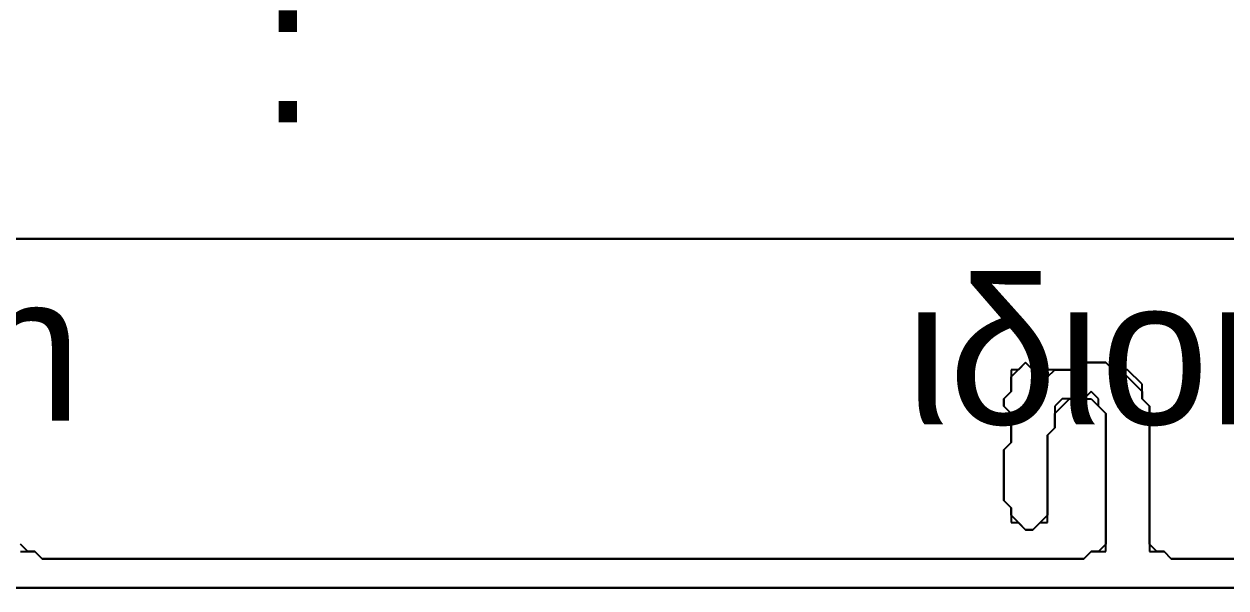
# Model space of a CAD drawing. Header units: metres. Extents: x 7 to 3931, y 6 to 2277.
# Drawn here: x 2781.5 to 2946.5, y 1611 to 1688.5 of the extents above; entities that cross this region are included whole.
import ezdxf

# ---------------------------------------------------------------- set-up
doc = ezdxf.new("R2010")
doc.units = ezdxf.units.M

msp = doc.modelspace()

# ---------------------------------------------------------------- linework, layer by layer
for p, q in [((3032, 1659), (2720, 1659)), ((2720, 1659), (3032, 1659)), ((2917, 1640), (2919, 1642)), ((2919, 1642), (2918, 1641)), ((2920, 1641), (2919, 1642)), ((2919, 1642), (2920, 1641)), ((2927, 1642), (2926, 1641)), ((2926, 1641), (2927, 1642)), ((2930, 1642), (2927, 1642)), ((2927, 1642), (2930, 1642)), ((2931, 1641), (2930, 1642)), ((2930, 1642), (2931, 1641)), ((2918, 1641), (2917, 1641)), ((2917, 1641), (2917, 1638)), ((2926, 1641), (2920, 1641)), ((2920, 1641), (2921, 1641)), ((2921, 1641), (2922, 1640)), ((2922, 1640), (2923, 1641)), ((2923, 1641), (2926, 1641)), ((2933, 1641), (2931, 1641)), ((2931, 1641), (2932, 1641)), ((2932, 1641), (2935, 1638)), ((2935, 1639), (2933, 1641)), ((2917, 1638), (2917, 1640)), ((2935, 1637), (2935, 1639)), ((2917, 1638), (2916, 1637)), ((2916, 1637), (2917, 1638)), ((2916, 1637), (2916, 1636)), ((2916, 1636), (2916, 1637)), ((2923, 1635), (2925, 1637)), ((2924, 1637), (2923, 1636)), ((2927, 1637), (2924, 1637)), ((2925, 1637), (2928, 1637)), ((2928, 1638), (2927, 1637)), ((2929, 1637), (2928, 1638)), ((2928, 1637), (2930, 1635)), ((2929, 1636), (2929, 1637)), ((2935, 1638), (2935, 1637)), ((2936, 1636), (2935, 1637)), ((2935, 1637), (2936, 1636)), ((2916, 1636), (2917, 1635)), ((2917, 1635), (2916, 1636)), ((2923, 1636), (2923, 1633)), ((2930, 1635), (2929, 1636)), ((2936, 1617), (2936, 1636)), ((2936, 1636), (2936, 1616)), ((2917, 1635), (2917, 1631)), ((2917, 1631), (2917, 1635)), ((2923, 1633), (2923, 1635)), ((2930, 1635), (2930, 1617)), ((2930, 1616), (2930, 1635)), ((2922, 1632), (2923, 1633)), ((2923, 1633), (2922, 1632)), ((2922, 1620), (2922, 1632)), ((2922, 1632), (2922, 1621)), ((2917, 1631), (2916, 1630)), ((2916, 1630), (2917, 1631)), ((2916, 1630), (2916, 1623)), ((2916, 1623), (2916, 1630)), ((2916, 1623), (2917, 1622)), ((2917, 1622), (2916, 1623)), ((2917, 1622), (2917, 1620)), ((2917, 1621), (2917, 1622)), ((2919, 1619), (2917, 1621)), ((2922, 1621), (2920, 1619)), ((2917, 1620), (2918, 1620)), ((2918, 1620), (2919, 1619)), ((2919, 1619), (2920, 1619)), ((2920, 1619), (2919, 1619)), ((2920, 1619), (2921, 1620)), ((2921, 1620), (2922, 1620)), ((2782, 1616), (2781, 1617)), ((2930, 1617), (2929, 1616)), ((2937, 1616), (2936, 1617)), ((2781, 1616), (2783, 1616)), ((2783, 1616), (2782, 1616)), ((2784, 1615), (2783, 1616)), ((2783, 1616), (2784, 1615)), ((2928, 1616), (2927, 1615)), ((2927, 1615), (2928, 1616)), ((2929, 1616), (2928, 1616)), ((2928, 1616), (2930, 1616)), ((2936, 1616), (2938, 1616)), ((2938, 1616), (2937, 1616)), ((2939, 1615), (2938, 1616)), ((2938, 1616), (2939, 1615)), ((2927, 1615), (2784, 1615)), ((2784, 1615), (2927, 1615)), ((3019, 1615), (2939, 1615)), ((2939, 1615), (3019, 1615)), ((2691, 1611), (3026, 1611)), ((3026, 1611), (2691, 1611))]:
    msp.add_line(p, q)

# ---------------------------------------------------------------- texts
for s, p in [(':', (2814, 1675)), ('ιδιοκτησία', (2902.5, 1633.5)), ('Geon', (2724, 1634))]:
    msp.add_text(s, height=20).set_placement(p)

doc.saveas('drawing.dxf')
